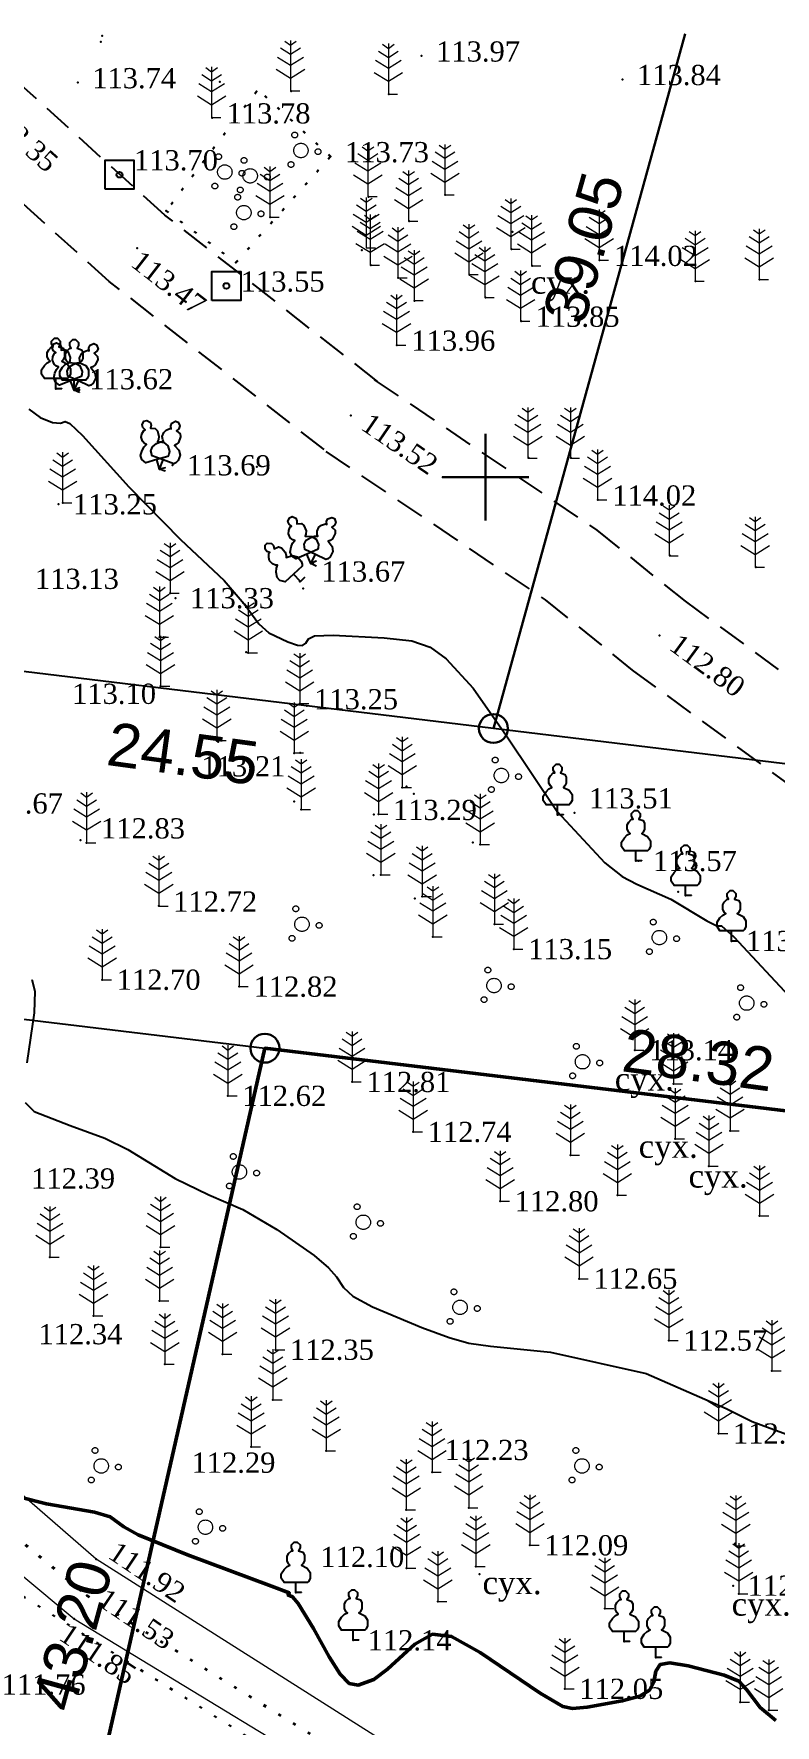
# Model space of a CAD drawing. Header units: millimetres. Extents: x 5405550 to 5405658, y 5524764 to 5524865.
# Drawn here: x 5405584.4 to 5405610, y 5524806.8 to 5524865.3 of the extents above; entities that cross this region are included whole.
import ezdxf
from ezdxf.enums import TextEntityAlignment as Align

# ---------------------------------------------------------------- set-up
doc = ezdxf.new("R2010")
doc.units = ezdxf.units.MM
for name, pattern in [('0', [0]), ('DASHEDX2', [1.5, 1, -0.5]), ('HIDDEN', [0.5, 0, -0.5]), ('суцільна', [50, 50, 0])]:
    doc.linetypes.add(name, pattern=pattern)
for name, color, linetype, lineweight in [('11900000', 1, 'Continuous', 30), ('Контур', 7, 'HIDDEN', 30), ('рельеф', 7, 'Continuous', 0), ('ТОЧКИ', 7, 'Continuous', 30), ('усл. знак', 7, 'суцільна', 20)]:
    doc.layers.add(name, color=color, linetype=linetype, lineweight=lineweight)
for name, color, linetype in [('SC007', 7, 'Continuous'), ('вис_1_1', 170, 'Continuous'), ('горизонт_1', 12, 'Continuous'), ('горизонтали', 42, 'Continuous'), ('дороги', 7, 'Continuous'), ('Ділянки_Межі', 10, 'Continuous'), ('надписи', 7, 'Continuous'), ('отметки', 7, 'Continuous'), ('промеры', 185, 'Continuous'), ('Растительность', 7, 'Continuous')]:
    doc.layers.add(name, color=color, linetype=linetype)
doc.styles.get("Standard").update_dxf_attribs({"font": 'arial.ttf'})
doc.styles.add('times', font='times.ttf')
doc.linetypes.add('канава 0', pattern='A,0.9,0,["|",Standard,S=0.25,R=0,X=0,Y=0],0.1', length=1)

# ---------------------------------------------------------------- blocks, each defined once
blk = doc.blocks.new('SYMBOL902')
at = {"layer": 'SC007'}
blk.add_lwpolyline([(-1.25, -1.25), (-1.25, 1.25), (1.25, 1.25), (1.25, -1.25)], close=True, dxfattribs=at)
blk.add_circle((0, 0), 0.25, dxfattribs=at)
blk = doc.blocks.new('A$C51FE15A3')
at = {"layer": 'Растительность', "color": 94, "lineweight": 0}
for points in [[(-0.447, 1.172), (0, 0.895), (0.447, 1.172)], [(-0.343, 1.489), (0, 1.267), (0.343, 1.489)], [(-0.201, 1.726), (0, 1.584), (0.201, 1.726)], [(0, 1.75), (0, 0), (0.319, 0)], [(-0.493, 0.753), (0, 0.444), (0.493, 0.753)]]:
    blk.add_lwpolyline(points, dxfattribs=at)
blk = doc.blocks.new('A$C2ACB5305')
at = {"layer": 'Растительность'}
blk.add_lwpolyline([(0.2, 0), (0.2, 0), (0, 0), (0, 0.35), (-0.4, 0.35), (-0.5, 0.5), (-0.5, 0.65), (-0.4, 0.8), (-0.3, 0.9), (-0.2, 0.95), (-0.25, 1), (-0.3, 1.1), (-0.3, 1.25), (-0.25, 1.35), (-0.15, 1.45), (-0.1, 1.45), (-0.15, 1.55), (-0.15, 1.65), (-0.05, 1.75), (0.05, 1.75), (0.15, 1.65), (0.15, 1.55), (0.1, 1.45), (0.25, 1.4), (0.3, 1.3), (0.3, 1.1), (0.25, 1), (0.2, 0.95), (0.4, 0.85), (0.5, 0.7), (0.5, 0.5), (0.45, 0.4), (0.4, 0.35), (0, 0.35)], dxfattribs=at)
blk = doc.blocks.new('A$C72385B22')
at = {"layer": 'усл. знак'}
for centre, radius in [((-0.02, 1.49), 0.25), ((0, 0), 0.625), ((-1.29, -0.64), 0.25), ((1.28, -0.76), 0.25)]:
    blk.add_circle(centre, radius, dxfattribs=at)

msp = doc.modelspace()

# ---------------------------------------------------------------- linework, layer by layer
at = {"layer": '11900000', "color": 0, "linetype": '0', "lineweight": 15, "ltscale": 0.7}
for points in [[(5405600, 5524848.496), (5405600, 5524851.504)], [(5405600, 5524848.496), (5405600, 5524851.504)], [(5405600, 5524848.496), (5405600, 5524851.504)], [(5405600, 5524848.496), (5405600, 5524851.504)], [(5405600, 5524848.496), (5405600, 5524851.504)], [(5405600, 5524848.496), (5405600, 5524851.504)], [(5405598.496, 5524850), (5405601.504, 5524850)], [(5405598.496, 5524850), (5405601.504, 5524850)], [(5405598.496, 5524850), (5405601.504, 5524850)]]:
    msp.add_lwpolyline(points, dxfattribs=at)
at = {"layer": '11900000', "linetype": '0', "lineweight": 15, "ltscale": 0.7}
msp.add_lwpolyline([(5405600, 5524848.496), (5405600, 5524851.504)], dxfattribs=at)
at = {"layer": '11900000', "color": 7}
for points in [[(5405600, 5524848.5, 0), (5405600, 5524851.5, 0)], [(5405600, 5524848.5, 0), (5405600, 5524851.5, 0)], [(5405598.5, 5524850, 0), (5405601.5, 5524850, 0)], [(5405598.5, 5524850, 0), (5405601.5, 5524850, 0)]]:
    msp.add_polyline3d(points, dxfattribs=at)
at = {"layer": 'вис_1_1', "color": 7}
for p in [(5405585.78, 5524853.39, 113.62), (5405585.13, 5524853.06, 113.61), (5405589.16, 5524850.41, 113.69), (5405585.22, 5524849.06, 113.25), (5405594.04, 5524847.03, 113.65), (5405593.57, 5524846.39, 113.68), (5405589.27, 5524845.81, 113.33), (5405588.87, 5524844.46, 113.2), (5405591.71, 5524843.94, 113.42), (5405593.82, 5524842.08, 113.35), (5405590.75, 5524840.83, 113.14), (5405593.58, 5524840.46, 113.21), (5405597.27, 5524839.29, 113.36), (5405593.38, 5524838.77, 113.18), (5405596.14, 5524838.32, 113.3), (5405602.5, 5524838.31, 113.5), (5405585.98, 5524837.43, 112.85), (5405599.56, 5524837.35, 113.37), (5405605.3, 5524836.71, 113.57), (5405596.13, 5524836.22, 113.12), (5405597.56, 5524835.41, 113.15), (5405606.67, 5524835.64, 113.52), (5405598.18, 5524834.09, 113.08), (5405600.31, 5524834.52, 113.2), (5405608.52, 5524833.94, 113.49), (5405600.98, 5524833.66, 113.15), (5405586.73, 5524832.6, 112.7), (5405591.47, 5524832.36, 112.82), (5405605.17, 5524830.16, 113.14), (5405595.38, 5524829.06, 112.81), (5405606.51, 5524829, 113.12), (5405591.08, 5524828.58, 112.62), (5405597.5, 5524827.33, 112.74), (5405606.57, 5524827.09, 112.98), (5405608.47, 5524827.37, 113.07), (5405602.94, 5524826.53, 112.86), (5405607.74, 5524826.15, 112.98), (5405600.51, 5524824.93, 112.8), (5405604.57, 5524825.14, 112.77), (5405609.49, 5524824.42, 112.9), (5405584.92, 5524823, 112.32), (5405588.75, 5524823.34, 112.42), (5405603.24, 5524822.25, 112.65), (5405588.72, 5524821.48, 112.29), (5405586.43, 5524820.96, 112.34), (5405606.35, 5524820.11, 112.57), (5405590.9, 5524819.64, 112.28), (5405592.73, 5524819.79, 112.35), (5405588.9, 5524819.29, 112.29), (5405609.92, 5524819.06, 112.6), (5405592.64, 5524818.06, 112.26), (5405591.89, 5524816.43, 112.29), (5405608.07, 5524816.89, 112.45), (5405594.49, 5524816.29, 112.28), (5405598.15, 5524815.55, 112.23), (5405597.26, 5524814.25, 112.13), (5405599.42, 5524814.32, 112.16), (5405601.54, 5524813.02, 112.09), (5405608.65, 5524813.08, 112.27), (5405586.52, 5524812.54, 111.92), (5405599.67, 5524812.29, 112.05), (5405597.27, 5524812.23, 112.1), (5405599.8, 5524812.02, 112.08), (5405586.2, 5524811.28, 111.53), (5405593.43, 5524811.38, 112.01), (5405608.58, 5524811.62, 112.15), (5405608.77, 5524811.34, 112.17), (5405598.35, 5524811.07, 112.04), (5405604.13, 5524810.83, 112.02), (5405585.76, 5524810.47, 111.85), (5405595.42, 5524809.73, 112.14), (5405604.8, 5524809.69, 111.99), (5405605.9, 5524809.14, 112), (5405602.75, 5524808.05, 112.05), (5405608.82, 5524807.59, 111.95), (5405609.81, 5524807.31, 112.03)]:
    msp.add_point(p, dxfattribs=at)
at = {"layer": 'горизонт_1', "color": 32}
for points in [[(5405584.19, 5524852.35, 113.5), (5405584.58, 5524852.06, 113.5), (5405585.01, 5524851.89, 113.5), (5405585.29, 5524851.87, 113.5), (5405585.45, 5524851.92, 113.5), (5405585.61, 5524851.86, 113.5), (5405586.05, 5524851.44, 113.5), (5405587.65, 5524849.66, 113.5), (5405589.44, 5524847.84, 113.5), (5405590.95, 5524846.42, 113.5), (5405591.65, 5524845.61, 113.5), (5405592.15, 5524844.92, 113.5), (5405592.5, 5524844.61, 113.5), (5405593.16, 5524844.3, 113.5), (5405593.49, 5524844.18, 113.5), (5405593.67, 5524844.17, 113.5), (5405593.78, 5524844.25, 113.5), (5405593.87, 5524844.4, 113.5), (5405594.08, 5524844.5, 113.5), (5405594.73, 5524844.53, 113.5), (5405596.49, 5524844.44, 113.5), (5405597.45, 5524844.33, 113.5), (5405598.09, 5524844.11, 113.5), (5405598.64, 5524843.71, 113.5), (5405599.58, 5524842.69, 113.5), (5405600.73, 5524841.04, 113.5), (5405602.48, 5524838.42, 113.5), (5405604.13, 5524836.65, 113.5), (5405604.73, 5524836.17, 113.5), (5405605.24, 5524835.91, 113.5), (5405606.42, 5524835.39, 113.5), (5405607.67, 5524834.64, 113.5), (5405608.01, 5524834.46, 113.5), (5405608.17, 5524834.47, 113.5), (5405608.6, 5524834.09, 113.5), (5405610.67, 5524831.87, 113.5)], [(5405584.29, 5524832.61, 112.5), (5405584.4, 5524832.2, 112.5), (5405584.38, 5524831.45, 112.5), (5405584.12, 5524829.72, 112.5)], [(5405584.06, 5524828.35, 112.5), (5405584.37, 5524828.04, 112.5), (5405585.62, 5524827.55, 112.5), (5405586.82, 5524827.12, 112.5), (5405587.62, 5524826.72, 112.5), (5405589.26, 5524825.72, 112.5), (5405590.42, 5524825.15, 112.5), (5405591.6, 5524824.65, 112.5), (5405592.78, 5524823.95, 112.5), (5405594.07, 5524823.05, 112.5), (5405594.57, 5524822.62, 112.5), (5405594.84, 5524822.31, 112.5), (5405595.09, 5524821.94, 112.5), (5405595.41, 5524821.64, 112.5), (5405596.09, 5524821.27, 112.5), (5405597.8, 5524820.56, 112.5), (5405598.75, 5524820.21, 112.5), (5405599.42, 5524820.02, 112.5), (5405600.17, 5524819.91, 112.5), (5405602.25, 5524819.7, 112.5), (5405605.57, 5524818.97, 112.5), (5405608.34, 5524817.75, 112.5), (5405609.24, 5524817.3, 112.5), (5405610.83, 5524816.72, 112.5)]]:
    msp.add_polyline3d(points, dxfattribs=at)
at = {"layer": 'горизонтали', "color": 32, "lineweight": 50}
msp.add_polyline3d([(5405583.89, 5524814.69, 112), (5405584.8, 5524814.45, 112), (5405586.46, 5524814.17, 112), (5405587.01, 5524814.01, 112), (5405587.48, 5524813.66, 112), (5405587.98, 5524813.38, 112), (5405589.68, 5524812.69, 112), (5405592.59, 5524811.6, 112), (5405593.21, 5524811.37, 112), (5405593.16, 5524811.31, 112), (5405593.32, 5524811.23, 112), (5405593.52, 5524811, 112), (5405594.05, 5524810.14, 112), (5405594.59, 5524809.16, 112), (5405594.97, 5524808.56, 112), (5405595.28, 5524808.24, 112), (5405595.59, 5524808.18, 112), (5405596.14, 5524808.37, 112), (5405596.61, 5524808.73, 112), (5405597.56, 5524809.6, 112), (5405598.17, 5524809.94, 112), (5405598.83, 5524809.86, 112), (5405599.82, 5524809.31, 112), (5405601.89, 5524807.9, 112), (5405602.68, 5524807.44, 112), (5405603.01, 5524807.37, 112), (5405603.52, 5524807.41, 112), (5405604.74, 5524807.63, 112), (5405605.35, 5524807.8, 112), (5405605.68, 5524808, 112), (5405605.83, 5524808.28, 112), (5405605.9, 5524808.66, 112), (5405606.05, 5524808.89, 112), (5405606.39, 5524808.95, 112), (5405607.02, 5524808.85, 112), (5405608.27, 5524808.52, 112), (5405608.77, 5524808.31, 112), (5405609.04, 5524808.03, 112), (5405609.51, 5524807.4, 112), (5405610.05, 5524806.95, 112)], dxfattribs=at)
at = {"layer": 'дороги', "color": 7, "linetype": 'DASHEDX2'}
for points, elevation in [([(5405594.412, 5524850.951), (5405586.972, 5524856.774), (5405581.378, 5524861.824), (5405577.687, 5524865.347)], 112.707), ([(5405596.262, 5524853.313), (5405588.904, 5524859.072), (5405583.42, 5524864.022), (5405582.032, 5524865.347)], 112.707), ([(5405596.15, 5524853.373), (5405603.852, 5524848.167), (5405606.914, 5524845.7), (5405616.709, 5524838.529), (5405627.094, 5524829.743), (5405644.197, 5524820.364), (5405656.394, 5524814.47), (5405657.61, 5524813.923)], 112.71), ([(5405594.47, 5524850.887), (5405602.068, 5524845.753), (5405605.086, 5524843.32), (5405614.851, 5524836.171), (5405625.386, 5524827.257), (5405642.823, 5524817.696), (5405655.126, 5524811.75), (5405657.61, 5524810.634)], 112.71)]:
    msp.add_lwpolyline(points, dxfattribs=dict(at, elevation=elevation))
at = {"layer": 'Ділянки_Межі'}
for points in [[(5405606.915, 5524865.347), (5405600.275, 5524841.297), (5405575.905, 5524844.251)], [(5405632.101, 5524865.347), (5405624.646, 5524838.342), (5405600.275, 5524841.297)], [(5405600.275, 5524841.297), (5405606.915, 5524865.347)]]:
    msp.add_lwpolyline(points, dxfattribs=at)
at = {"layer": 'Ділянки_Межі', "lineweight": 25}
for points in [[(5405550.339, 5524835.289), (5405592.364, 5524830.229), (5405620.476, 5524826.844), (5405646.236, 5524823.743), (5405649.017, 5524835.388), (5405624.646, 5524838.342), (5405600.275, 5524841.297), (5405575.905, 5524844.251), (5405550.339, 5524847.35)], [(5405550.339, 5524835.289), (5405592.364, 5524830.229), (5405582.792, 5524788.106), (5405550.339, 5524791.834)]]:
    msp.add_lwpolyline(points, dxfattribs=at)
at = {"layer": 'Ділянки_Межі', "lineweight": 50}
msp.add_lwpolyline([(5405582.792, 5524788.106), (5405592.364, 5524830.229), (5405620.476, 5524826.844), (5405610.939, 5524784.872)], close=True, dxfattribs=at)
at = {"layer": 'Контур', "color": 7, "linetype": 'HIDDEN'}
for points, elevation in [([(5405592.07, 5524863.35), (5405588.95, 5524859.22), (5405591.36, 5524857.43), (5405594.64, 5524861.1), (5405592.198, 5524863.35)], 113.72), ([(5405617.01, 5524793.54), (5405606.36, 5524797.46), (5405594.76, 5524804.52), (5405582.61, 5524812.11), (5405572.17, 5524820.52), (5405566.775, 5524826.641)], 110.43)]:
    msp.add_lwpolyline(points, dxfattribs=dict(at, elevation=elevation))
at = {"layer": 'отметки', "color": 7}
for p in [(5405586.683, 5524865.071, 112.801), (5405586.683, 5524865.071, 113.618), (5405586.725, 5524865.278, 112.796), (5405586.725, 5524865.278, 113.613), (5405597.792, 5524864.586, 113.148), (5405597.792, 5524864.586, 113.965), (5405585.883, 5524863.662, 112.927), (5405585.883, 5524863.662, 113.744), (5405590.801, 5524863.684, 112.872), (5405590.801, 5524863.684, 113.689), (5405592.073, 5524863.353, 113.717), (5405593.268, 5524863.365, 112.895), (5405593.268, 5524863.365, 113.712), (5405596.653, 5524863.254, 113.028), (5405596.653, 5524863.254, 113.845), (5405604.748, 5524863.771, 113.843), (5405590.535, 5524862.443, 112.959), (5405590.535, 5524862.443, 113.776), (5405594.639, 5524861.101, 113.732), (5405595.948, 5524859.708, 112.97), (5405595.948, 5524859.708, 113.787), (5405598.611, 5524859.771, 113.029), (5405598.611, 5524859.771, 113.846), (5405588.949, 5524859.218, 113.584), (5405592.552, 5524859.003, 113.064), (5405592.552, 5524859.003, 113.881), (5405597.36, 5524858.858, 112.941), (5405597.36, 5524858.858, 113.758), (5405600.94, 5524858.492, 112.998), (5405600.94, 5524858.492, 113.815), (5405587.938, 5524857.923, 113.475), (5405591.356, 5524857.43, 113.678), (5405595.721, 5524857.86, 112.954), (5405595.721, 5524857.86, 113.771), (5405600.899, 5524857.886, 112.998), (5405600.899, 5524857.886, 113.815), (5405603.95, 5524857.51, 113.202), (5405603.95, 5524857.51, 114.019), (5405596.027, 5524857.342, 112.958), (5405596.027, 5524857.342, 113.775), (5405596.983, 5524856.899, 113), (5405596.983, 5524856.899, 113.817), (5405599.445, 5524857.007, 112.996), (5405599.445, 5524857.007, 113.813), (5405601.619, 5524857.319, 113.045), (5405601.619, 5524857.319, 113.862), (5405607.27, 5524856.779, 113.174), (5405607.27, 5524856.779, 113.991), (5405609.492, 5524856.841, 113.116), (5405609.492, 5524856.841, 113.933), (5405599.999, 5524856.222, 113.019), (5405599.999, 5524856.222, 113.836), (5405597.546, 5524856.107, 113.022), (5405597.546, 5524856.107, 113.839), (5405601.238, 5524855.404, 113.032), (5405601.238, 5524855.404, 113.849), (5405596.935, 5524854.573, 113.143), (5405596.935, 5524854.573, 113.96), (5405585.76, 5524853.01, 113.57), (5405595.337, 5524852.132, 112.707), (5405595.337, 5524852.132, 113.524), (5405592.084, 5524850.354, 113.593), (5405601.489, 5524850.664, 113.081), (5405601.489, 5524850.664, 113.898), (5405602.955, 5524850.664, 113.027), (5405602.955, 5524850.664, 113.844), (5405588.72, 5524850.27, 113.62), (5405603.893, 5524849.213, 113.207), (5405603.893, 5524849.213, 114.024), (5405585.362, 5524849.112, 113.222), (5405593.95, 5524847.01, 113.67), (5405606.38, 5524847.286, 113.114), (5405606.38, 5524847.286, 113.931), (5405609.358, 5524846.886, 113.077), (5405609.358, 5524846.886, 113.894), (5405589.083, 5524845.979, 113.221), (5405593.687, 5524846.147, 113.513), (5405606.027, 5524844.519, 112.795), (5405606.027, 5524844.519, 113.612), (5405588.709, 5524844.461, 113.146), (5405591.789, 5524843.921, 113.374), (5405588.748, 5524842.763, 113.1), (5405593.568, 5524842.161, 113.252), (5405590.704, 5524840.875, 113.043), (5405593.382, 5524840.447, 113.123), (5405597.121, 5524839.257, 113.284), (5405597.52, 5524839.03, 113.37), (5405593.62, 5524838.49, 113.17), (5405596.295, 5524838.328, 113.292), (5405603.08, 5524838.38, 113.51), (5405586.19, 5524837.34, 112.83), (5405599.82, 5524837.28, 113.4), (5405605.21, 5524836.71, 113.53), (5405596.38, 5524836.23, 113.16), (5405588.687, 5524835.155, 112.718), (5405597.81, 5524835.48, 113.16), (5405606.93, 5524835.51, 113.52)]:
    msp.add_point(p, dxfattribs=at)
at = {"layer": 'рельеф', "color": 7, "linetype": 'HIDDEN', "lineweight": 40, "elevation": 110.95}
msp.add_lwpolyline([(5405550.339, 5524841.58), (5405552.44, 5524839.89), (5405559.59, 5524834.38), (5405563.3, 5524831.66), (5405574.82, 5524820.67), (5405586.2, 5524811.28), (5405597.55, 5524804.25), (5405621.59, 5524792.52), (5405629.68, 5524788.76), (5405638.23, 5524784.22)], dxfattribs=at)
at = {"layer": 'рельеф', "color": 7, "linetype": 'канава 0'}
for points, elevation in [([(5405640.602, 5524784.423), (5405633.68, 5524788.04), (5405622.04, 5524793.83), (5405598.12, 5524805.19), (5405586.52, 5524812.54), (5405575.06, 5524822.5), (5405563.58, 5524832.81)], 2.6), ([(5405562.34, 5524831.04), (5405574.94, 5524819.49), (5405585.76, 5524810.47), (5405597.15, 5524803.55), (5405621.16, 5524791.78), (5405640.18, 5524783.02)], 1.98)]:
    msp.add_lwpolyline(points, dxfattribs=dict(at, elevation=elevation))
at = {"layer": 'ТОЧКИ'}
for centre in [(5405600.275, 5524841.297), (5405592.364, 5524830.229)]:
    msp.add_circle(centre, 0.5, dxfattribs=at)

# ---------------------------------------------------------------- block references
at = {"layer": 'отметки', "color": 7, "xscale": 0.400000000372529, "yscale": 0.400000000372529, "zscale": 0.400000000372529}
for p in [(5405587.33, 5524860.47, 113.7), (5405591.03, 5524856.62, 113.55)]:
    msp.add_blockref('SYMBOL902', p, dxfattribs=at)
at = {"layer": 'Растительность', "color": 7}
for name, p in [('A$C51FE15A3', (5405593.25, 5524863.37, 112.9)), ('A$C51FE15A3', (5405596.64, 5524863.26, 113.03)), ('A$C51FE15A3', (5405590.52, 5524862.45, 112.96)), ('A$C51FE15A3', (5405595.93, 5524859.71, 112.97)), ('A$C51FE15A3', (5405598.6, 5524859.77, 113.03)), ('A$C51FE15A3', (5405592.54, 5524859, 113.06)), ('A$C51FE15A3', (5405597.34, 5524858.86, 112.94)), ('A$C51FE15A3', (5405595.873, 5524857.936, 112.96)), ('A$C51FE15A3', (5405600.88, 5524857.89, 113)), ('A$C51FE15A3', (5405603.94, 5524857.51, 113.2)), ('A$C51FE15A3', (5405596.01, 5524857.34, 112.96)), ('A$C51FE15A3', (5405596.97, 5524856.9, 113)), ('A$C51FE15A3', (5405599.43, 5524857.01, 113)), ('A$C51FE15A3', (5405601.6, 5524857.32, 113.04)), ('A$C51FE15A3', (5405609.48, 5524856.84, 113.12)), ('A$C51FE15A3', (5405599.98, 5524856.22, 113.02)), ('A$C51FE15A3', (5405607.26, 5524856.78, 113.17)), ('A$C51FE15A3', (5405597.53, 5524856.11, 113.02)), ('A$C51FE15A3', (5405601.22, 5524855.4, 113.03)), ('A$C51FE15A3', (5405596.92, 5524854.57, 113.14)), ('A$C2ACB5305', (5405585.13, 5524853.06, 112.61)), ('A$C2ACB5305', (5405585.76, 5524853.01, 113.57)), ('A$C51FE15A3', (5405601.47, 5524850.66, 113.08)), ('A$C51FE15A3', (5405602.94, 5524850.66, 113.03)), ('A$C51FE15A3', (5405603.88, 5524849.21, 113.21)), ('A$C51FE15A3', (5405585.36, 5524849.11, 113.22)), ('A$C51FE15A3', (5405606.36, 5524847.28, 113.11)), ('A$C51FE15A3', (5405609.34, 5524846.88, 113.08)), ('A$C51FE15A3', (5405589.08, 5524845.98, 113.22)), ('A$C51FE15A3', (5405588.71, 5524844.46, 113.15)), ('A$C51FE15A3', (5405591.79, 5524843.92, 113.37)), ('A$C51FE15A3', (5405588.75, 5524842.76, 113.1)), ('A$C51FE15A3', (5405593.57, 5524842.16, 113.25)), ('A$C51FE15A3', (5405590.7, 5524840.88, 113.04)), ('A$C51FE15A3', (5405593.38, 5524840.45, 113.12)), ('A$C51FE15A3', (5405597.12, 5524839.26, 113.28)), ('A$C51FE15A3', (5405593.62, 5524838.49, 113.17)), ('A$C51FE15A3', (5405596.3, 5524838.33, 113.29)), ('A$C2ACB5305', (5405602.5, 5524838.31, 112.5)), ('A$C51FE15A3', (5405586.19, 5524837.34, 112.83)), ('A$C51FE15A3', (5405599.82, 5524837.28, 113.4)), ('A$C2ACB5305', (5405605.21, 5524836.71, 113.53)), ('A$C51FE15A3', (5405596.38, 5524836.23, 113.16)), ('A$C51FE15A3', (5405588.69, 5524835.15, 112.72)), ('A$C51FE15A3', (5405597.81, 5524835.48, 113.16)), ('A$C2ACB5305', (5405606.93, 5524835.51, 113.52)), ('A$C51FE15A3', (5405598.18, 5524834.09, 112.08)), ('A$C51FE15A3', (5405600.31, 5524834.52, 112.2)), ('A$C51FE15A3', (5405600.98, 5524833.66, 112.15)), ('A$C2ACB5305', (5405608.52, 5524833.94, 112.49)), ('A$C51FE15A3', (5405586.73, 5524832.6, 111.7)), ('A$C51FE15A3', (5405591.47, 5524832.36, 111.82)), ('A$C51FE15A3', (5405605.17, 5524830.16, 112.14)), ('A$C51FE15A3', (5405595.38, 5524829.06, 111.81)), ('A$C51FE15A3', (5405606.51, 5524829, 112.12)), ('A$C51FE15A3', (5405591.08, 5524828.58, 111.62)), ('A$C51FE15A3', (5405597.5, 5524827.33, 111.74)), ('A$C51FE15A3', (5405606.57, 5524827.09, 111.98)), ('A$C51FE15A3', (5405608.47, 5524827.37, 112.07)), ('A$C51FE15A3', (5405602.94, 5524826.53, 111.86)), ('A$C51FE15A3', (5405607.74, 5524826.15, 111.98)), ('A$C51FE15A3', (5405600.51, 5524824.93, 111.8)), ('A$C51FE15A3', (5405604.57, 5524825.14, 111.77)), ('A$C51FE15A3', (5405609.49, 5524824.42, 111.9)), ('A$C51FE15A3', (5405584.92, 5524823, 111.32)), ('A$C51FE15A3', (5405588.75, 5524823.34, 111.42)), ('A$C51FE15A3', (5405603.24, 5524822.25, 111.65)), ('A$C51FE15A3', (5405588.72, 5524821.48, 111.29)), ('A$C51FE15A3', (5405586.43, 5524820.96, 111.34)), ('A$C51FE15A3', (5405606.35, 5524820.11, 111.57)), ('A$C51FE15A3', (5405590.9, 5524819.64, 111.28)), ('A$C51FE15A3', (5405592.73, 5524819.79, 111.35)), ('A$C51FE15A3', (5405588.9, 5524819.29, 111.29)), ('A$C51FE15A3', (5405609.92, 5524819.06, 111.6)), ('A$C51FE15A3', (5405592.64, 5524818.06, 111.26)), ('A$C51FE15A3', (5405591.89, 5524816.43, 111.29)), ('A$C51FE15A3', (5405608.07, 5524816.89, 111.45)), ('A$C51FE15A3', (5405594.49, 5524816.29, 111.28)), ('A$C51FE15A3', (5405598.15, 5524815.55, 111.23)), ('A$C51FE15A3', (5405597.26, 5524814.25, 111.13)), ('A$C51FE15A3', (5405599.42, 5524814.32, 111.16)), ('A$C51FE15A3', (5405601.54, 5524813.02, 111.09)), ('A$C51FE15A3', (5405608.67, 5524812.995, 111.17)), ('A$C51FE15A3', (5405599.67, 5524812.29, 111.05)), ('A$C51FE15A3', (5405597.27, 5524812.23, 111.1)), ('A$C2ACB5305', (5405593.43, 5524811.38, 111.01)), ('A$C51FE15A3', (5405608.77, 5524811.34, 111.17)), ('A$C51FE15A3', (5405598.35, 5524811.07, 111.04)), ('A$C51FE15A3', (5405604.13, 5524810.83, 111.02)), ('A$C2ACB5305', (5405595.42, 5524809.73, 111.14)), ('A$C2ACB5305', (5405604.8, 5524809.69, 110.99)), ('A$C2ACB5305', (5405605.9, 5524809.14, 111)), ('A$C51FE15A3', (5405602.75, 5524808.05, 111.05)), ('A$C51FE15A3', (5405608.82, 5524807.59, 110.95)), ('A$C51FE15A3', (5405609.81, 5524807.31, 111.03))]:
    msp.add_blockref(name, p, dxfattribs=at)
for p, rotation in [((5405585.76, 5524853.01, 113.57), 22.17858191136069), ((5405585.76, 5524853.01, 113.57), 335.3199588245205), ((5405588.72, 5524850.27, 113.62), 16.41217095797638), ((5405588.72, 5524850.27, 113.62), 340.1119271321066), ((5405593.959, 5524847.01, 113.67), 23.64371845540159), ((5405593.959, 5524847.01, 113.67), 334.0824458705239), ((5405593.593, 5524846.385, 112.68), 42.48384478211405)]:
    msp.add_blockref('A$C2ACB5305', p, dxfattribs=dict(at, rotation=rotation))
at = {"layer": 'усл. знак', "color": 7, "linetype": 'суцільна', "lineweight": 13, "xscale": 0.3999999998750298, "yscale": 0.3999999998750298, "zscale": 0.3999999998750298, "rotation": 265.3647753868261}
for p in [(5405593.611, 5524861.308), (5405590.975, 5524860.561), (5405591.854, 5524860.429), (5405591.634, 5524859.156), (5405600.551, 5524839.67), (5405593.648, 5524834.52), (5405606.023, 5524834.059), (5405600.297, 5524832.398), (5405609.047, 5524831.79), (5405603.362, 5524829.759), (5405591.482, 5524825.945), (5405595.771, 5524824.204), (5405599.122, 5524821.258), (5405586.697, 5524815.767), (5405603.344, 5524815.767), (5405590.305, 5524813.646)]:
    msp.add_blockref('A$C72385B22', p, dxfattribs=at)

# ---------------------------------------------------------------- texts
at = {"layer": 'вис_1_1', "color": 7, "style": 'times'}
for s, p in [('113.62', (5405586.28, 5524853.39, 113.62)), ('113.69', (5405589.66, 5524850.41, 113.69)), ('113.25', (5405585.72, 5524849.06, 113.25)), ('113.13', (5405584.4, 5524846.48, 113.13)), ('113.33', (5405589.77, 5524845.81, 113.33)), ('113.21', (5405590.165, 5524839.988, 113.21)), ('113.57', (5405605.8, 5524836.71, 113.57)), ('113.15', (5405601.48, 5524833.66, 113.15)), ('113.49', (5405609.02, 5524833.94, 113.49)), ('112.70', (5405587.23, 5524832.6, 112.7)), ('112.82', (5405591.97, 5524832.36, 112.82)), ('113.14', (5405605.67, 5524830.16, 113.14)), ('112.81', (5405595.88, 5524829.06, 112.81)), ('112.62', (5405591.58, 5524828.58, 112.62)), ('112.74', (5405598, 5524827.33, 112.74)), ('112.39', (5405584.27, 5524825.72, 112.39)), ('112.80', (5405601.01, 5524824.93, 112.8)), ('112.65', (5405603.74, 5524822.25, 112.65)), ('112.34', (5405584.523, 5524820.33, 112.34)), ('112.35', (5405593.23, 5524819.79, 112.35)), ('112.57', (5405606.85, 5524820.11, 112.57)), ('112.45', (5405608.57, 5524816.89, 112.45)), ('112.23', (5405598.586, 5524816.32, 112.23)), ('112.29', (5405589.822, 5524815.88, 112.29)), ('112.10', (5405594.282, 5524812.615, 112.1)), ('112.09', (5405602.04, 5524813.02, 112.09)), ('112.15', (5405609.08, 5524811.62, 112.15)), ('112.14', (5405595.92, 5524809.73, 112.14)), ('111.76', (5405583.248, 5524808.198, 111.76)), ('112.05', (5405603.25, 5524808.05, 112.05))]:
    msp.add_text(s, height=0.7, dxfattribs=at).set_placement(p, align=Align.MIDDLE_LEFT)
for s, p in [('111.92', (5405587.08, 5524812.903, 111.92)), ('111.53', (5405586.7, 5524811.28, 111.53)), ('111.85', (5405585.379, 5524810.074, 111.85))]:
    msp.add_text(s, height=0.7, rotation=326.05474, dxfattribs=at).set_placement(p, align=Align.MIDDLE_LEFT)
at = {"layer": 'надписи', "color": 7, "style": 'times'}
for p in [(5405601.575, 5524857.15, 111.861), (5405604.478, 5524829.564, 111.861), (5405605.307, 5524827.235, 111.861), (5405607.033, 5524826.203, 111.861), (5405599.899, 5524812.128, 111.861), (5405608.526, 5524811.384, 111.861)]:
    msp.add_text('сух.', height=0.8, dxfattribs=at).set_placement(p, align=Align.TOP_LEFT)
at = {"layer": 'отметки', "color": 7, "style": 'times'}
for s, p in [('113.97', (5405598.292, 5524865.086, 113.965)), ('113.74', (5405586.383, 5524864.162, 113.744)), ('113.84', (5405605.248, 5524864.271, 113.843)), ('113.78', (5405591.035, 5524862.943, 113.776)), ('113.73', (5405595.139, 5524861.601, 113.732)), ('114.02', (5405604.45, 5524858.01, 114.019)), ('113.55', (5405591.525, 5524857.122, 113.546)), ('113.85', (5405601.738, 5524855.904, 113.849)), ('113.96', (5405597.435, 5524855.073, 113.96)), ('114.02', (5405604.393, 5524849.713, 114.024)), ('113.10', (5405585.687, 5524842.849, 113.1)), ('113.25', (5405594.068, 5524842.661, 113.252)), ('112.67', (5405582.464, 5524839.053, 112.672)), ('113.29', (5405596.795, 5524838.828, 113.292)), ('112.72', (5405589.187, 5524835.655, 112.718))]:
    msp.add_text(s, height=0.7, dxfattribs=at).set_placement(p, align=Align.TOP_LEFT)
for s, rotation, p in [('113.35', 318.26399, (5405583.105, 5524862.963, 113.35)), ('113.47', 322.2318, (5405588.097, 5524857.894, 113.475)), ('113.52', 325.64469, (5405596.032, 5524852.263, 113.524)), ('112.80', 323.68019, (5405606.726, 5524844.626, 112.795))]:
    msp.add_text(s, height=0.7, rotation=rotation, dxfattribs=at).set_placement(p, align=Align.TOP_LEFT)
for s, p in [('113.70', (5405587.83, 5524860.97, 113.7)), ('113.70', (5405587.83, 5524860.97, 113.7)), ('113.67', (5405594.32, 5524846.732, 113.67)), ('113.51', (5405603.58, 5524838.88, 113.51)), ('112.83', (5405586.69, 5524837.84, 112.83))]:
    msp.add_text(s, height=0.7, dxfattribs=at).set_placement(p, align=Align.MIDDLE_LEFT)
at = {"layer": 'промеры', "char_height": 1.5, "attachment_point": 1}
for s, insert, rotation in [('39.05', (5405601.965, 5524855.627), 74.2833), ('24.55', (5405587.036, 5524841.528), 352.21516), ('28.32', (5405604.88, 5524830.924), 352.21516), ('43.20', (5405584.279, 5524807.575), 74.6575)]:
    msp.add_mtext(s, dxfattribs=dict(at, insert=insert, rotation=rotation))

doc.saveas('drawing.dxf')
